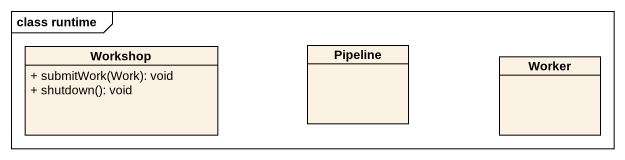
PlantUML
@startuml
mainframe class runtime
hide circle
hide empty members
skinparam classAttributeIconSize 0
class Workshop {
  + submitWork(Work): void
  + shutdown(): void
}
class Pipeline
class Worker
@enduml
